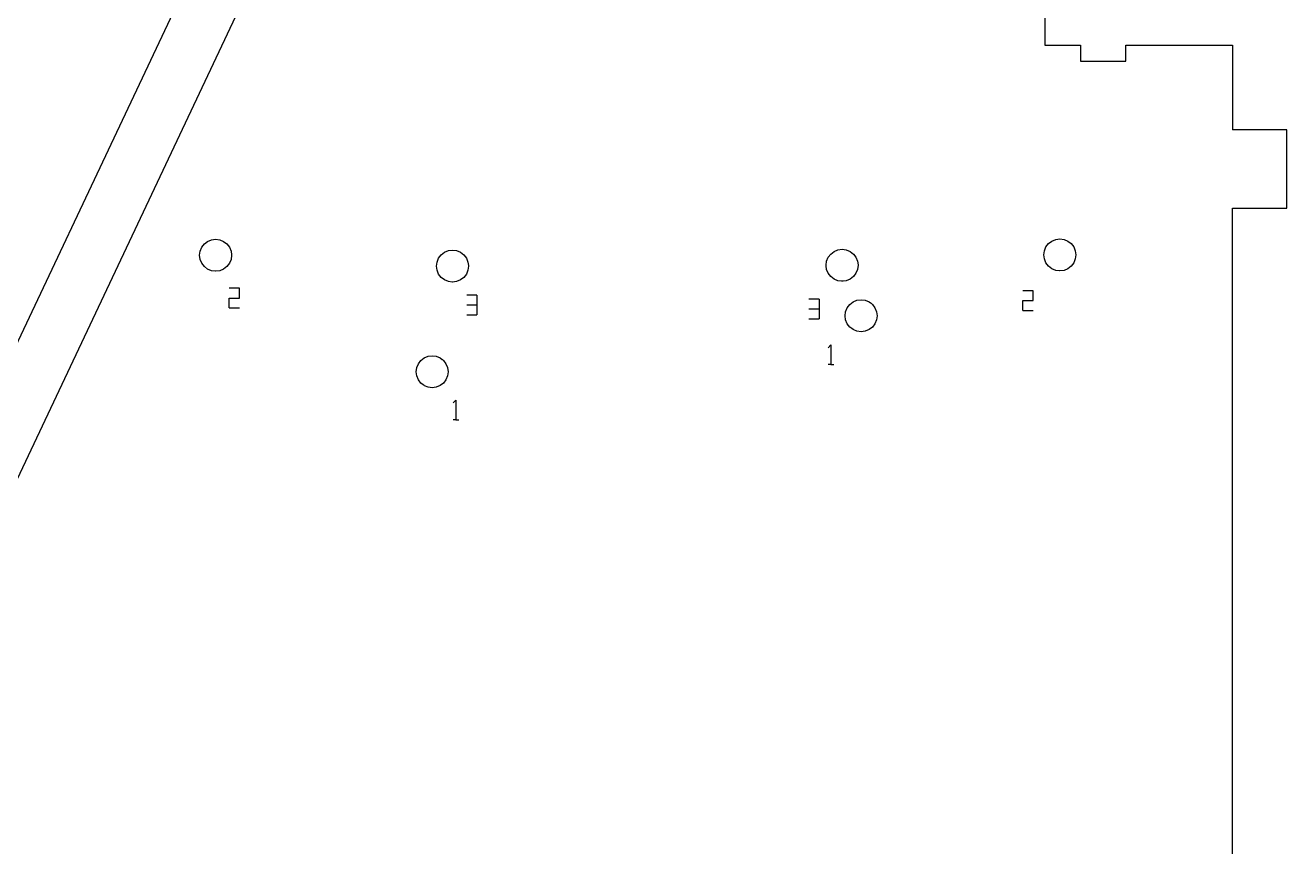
# Model space of a CAD drawing. Extents: x -200 to 421, y -75 to 295.
# Drawn here: x 278.8 to 420.7, y 17.6 to 110.1 of the extents above; entities that cross this region are included whole.
import ezdxf

# ---------------------------------------------------------------- set-up
doc = ezdxf.new("R2010")
doc.units = 0
doc.layers.get('0').update_dxf_attribs({"linetype": 'CONTINUOUS'})
doc.layers.add('EBENE_2', color=7, linetype='CONTINUOUS')

# ---------------------------------------------------------------- blocks, each defined once
blk = doc.blocks.new('BLOCK_537')
at = {"color": 7}
blk.add_lwpolyline([(414.61, -29.42), (414.61, 89.48)], dxfattribs=at)
blk = doc.blocks.new('BLOCK_553')
at = {"color": 7}
blk.add_lwpolyline([(393.51, 107.83), (397.51, 107.83)], dxfattribs=at)
blk = doc.blocks.new('BLOCK_554')
at = {"color": 7}
blk.add_lwpolyline([(397.51, 106.03), (402.61, 106.03)], dxfattribs=at)
blk = doc.blocks.new('BLOCK_576')
at = {"color": 7}
blk.add_lwpolyline([(420.71, 98.28), (414.61, 98.28)], dxfattribs=at)
blk = doc.blocks.new('BLOCK_577')
at = {"color": 7}
blk.add_lwpolyline([(414.61, 89.48), (420.71, 89.48)], dxfattribs=at)
blk = doc.blocks.new('BLOCK_578')
at = {"color": 7}
blk.add_lwpolyline([(420.71, 89.48), (420.71, 98.28)], dxfattribs=at)
blk = doc.blocks.new('BLOCK_580')
at = {"color": 7}
blk.add_lwpolyline([(414.61, 107.83), (414.61, 98.28)], dxfattribs=at)
blk = doc.blocks.new('BLOCK_594')
at = {"color": 7}
blk.add_lwpolyline([(402.61, 106.03), (402.61, 107.83)], dxfattribs=at)
blk = doc.blocks.new('BLOCK_606')
at = {"color": 7}
blk.add_lwpolyline([(393.51, 112.23), (393.51, 107.83)], dxfattribs=at)
blk = doc.blocks.new('BLOCK_609')
at = {"color": 7}
blk.add_lwpolyline([(402.61, 107.83), (414.61, 107.83)], dxfattribs=at)
blk = doc.blocks.new('BLOCK_611')
at = {"color": 7}
blk.add_lwpolyline([(397.51, 107.83), (397.51, 106.03)], dxfattribs=at)
blk = doc.blocks.new('BLOCK_2859')
at = {"layer": 'EBENE_2', "color": 7}
blk.add_lwpolyline([(359.83, 248.1), (207.43, -74.9)], dxfattribs=at)
blk = doc.blocks.new('BLOCK_2872')
at = {"layer": 'EBENE_2', "color": 7}
blk.add_lwpolyline([(236.81, -27.97), (389.21, 295.03)], dxfattribs=at)
blk = doc.blocks.new('BLOCK_2903')
at = {"layer": 'EBENE_2', "color": 7}
blk.add_lwpolyline([(298.45, 83.7), (298.39, 84.17)], dxfattribs=at)
blk = doc.blocks.new('BLOCK_2907')
at = {"layer": 'EBENE_2', "color": 7}
blk.add_lwpolyline([(301.93, 83.7), (301.75, 83.27)], dxfattribs=at)
blk = doc.blocks.new('BLOCK_2913')
at = {"layer": 'EBENE_2', "color": 7}
blk.add_lwpolyline([(396.98, 84.21), (396.92, 83.75)], dxfattribs=at)
blk = doc.blocks.new('BLOCK_2914')
at = {"layer": 'EBENE_2', "color": 7}
blk.add_lwpolyline([(395.65, 82.47), (395.18, 82.41)], dxfattribs=at)
blk = doc.blocks.new('BLOCK_2915')
at = {"layer": 'EBENE_2', "color": 7}
blk.add_lwpolyline([(298.63, 85.07), (298.92, 85.44)], dxfattribs=at)
blk = doc.blocks.new('BLOCK_2916')
at = {"layer": 'EBENE_2', "color": 7}
blk.add_lwpolyline([(300.13, 82.37), (299.72, 82.43)], dxfattribs=at)
blk = doc.blocks.new('BLOCK_2917')
at = {"layer": 'EBENE_2', "color": 7}
blk.add_lwpolyline([(394.28, 82.65), (393.91, 82.94)], dxfattribs=at)
blk = doc.blocks.new('BLOCK_2919')
at = {"layer": 'EBENE_2', "color": 7}
blk.add_lwpolyline([(299.72, 85.91), (300.19, 85.97)], dxfattribs=at)
blk = doc.blocks.new('BLOCK_2921')
at = {"layer": 'EBENE_2', "color": 7}
blk.add_lwpolyline([(324.09, 72.8), (324.56, 72.86)], dxfattribs=at)
blk = doc.blocks.new('BLOCK_2922')
at = {"layer": 'EBENE_2', "color": 7}
blk.add_lwpolyline([(323, 71.96), (323.28, 72.33)], dxfattribs=at)
blk = doc.blocks.new('BLOCK_2923')
at = {"layer": 'EBENE_2', "color": 7}
blk.add_lwpolyline([(299.29, 82.61), (298.92, 82.9)], dxfattribs=at)
blk = doc.blocks.new('BLOCK_2926')
at = {"layer": 'EBENE_2', "color": 7}
blk.add_lwpolyline([(300.65, 85.91), (301.09, 85.73)], dxfattribs=at)
blk = doc.blocks.new('BLOCK_2931')
at = {"layer": 'EBENE_2', "color": 7}
blk.add_lwpolyline([(300.19, 85.97), (300.65, 85.91)], dxfattribs=at)
blk = doc.blocks.new('BLOCK_2934')
at = {"layer": 'EBENE_2', "color": 7}
blk.add_lwpolyline([(373.72, 75.8), (373.28, 75.62)], dxfattribs=at)
blk = doc.blocks.new('BLOCK_2940')
at = {"layer": 'EBENE_2', "color": 7}
blk.add_lwpolyline([(371.26, 76.46), (371.08, 76.89)], dxfattribs=at)
blk = doc.blocks.new('BLOCK_2941')
at = {"layer": 'EBENE_2', "color": 7}
blk.add_lwpolyline([(372.35, 79.1), (372.82, 79.16)], dxfattribs=at)
blk = doc.blocks.new('BLOCK_2942')
at = {"layer": 'EBENE_2', "color": 7}
blk.add_lwpolyline([(373.72, 78.92), (373.87, 78.8)], dxfattribs=at)
blk = doc.blocks.new('BLOCK_2943')
at = {"layer": 'EBENE_2', "color": 7}
blk.add_lwpolyline([(374.38, 78.26), (374.56, 77.82)], dxfattribs=at)
blk = doc.blocks.new('BLOCK_2945')
at = {"layer": 'EBENE_2', "color": 7}
blk.add_lwpolyline([(300.65, 82.43), (300.19, 82.37)], dxfattribs=at)
blk = doc.blocks.new('BLOCK_2946')
at = {"layer": 'EBENE_2', "color": 7}
blk.add_lwpolyline([(300.19, 82.37), (300.13, 82.37)], dxfattribs=at)
blk = doc.blocks.new('BLOCK_2947')
at = {"layer": 'EBENE_2', "color": 7}
blk.add_lwpolyline([(301.72, 78.25), (302.87, 78.25)], dxfattribs=at)
blk = doc.blocks.new('BLOCK_2948')
at = {"layer": 'EBENE_2', "color": 7}
blk.add_lwpolyline([(301.72, 78.25), (301.72, 79.35)], dxfattribs=at)
blk = doc.blocks.new('BLOCK_2949')
at = {"layer": 'EBENE_2', "color": 7}
blk.add_lwpolyline([(372.35, 75.62), (371.99, 75.77)], dxfattribs=at)
blk = doc.blocks.new('BLOCK_2950')
at = {"layer": 'EBENE_2', "color": 7}
blk.add_lwpolyline([(326.29, 71.52), (326.36, 71.06)], dxfattribs=at)
blk = doc.blocks.new('BLOCK_2951')
at = {"layer": 'EBENE_2', "color": 7}
blk.add_lwpolyline([(323.28, 72.33), (323.66, 72.62)], dxfattribs=at)
blk = doc.blocks.new('BLOCK_2952')
at = {"layer": 'EBENE_2', "color": 7}
blk.add_lwpolyline([(323.66, 72.62), (324.09, 72.8)], dxfattribs=at)
blk = doc.blocks.new('BLOCK_2957')
at = {"layer": 'EBENE_2', "color": 7}
blk.add_lwpolyline([(326.11, 70.16), (325.83, 69.78)], dxfattribs=at)
blk = doc.blocks.new('BLOCK_2958')
at = {"layer": 'EBENE_2', "color": 7}
blk.add_lwpolyline([(325.02, 69.32), (324.56, 69.26)], dxfattribs=at)
blk = doc.blocks.new('BLOCK_2959')
at = {"layer": 'EBENE_2', "color": 7}
blk.add_lwpolyline([(369.42, 74.07), (369.12, 73.76)], dxfattribs=at)
blk = doc.blocks.new('BLOCK_2960')
at = {"layer": 'EBENE_2', "color": 7}
blk.add_lwpolyline([(327.23, 67.86), (326.93, 67.55)], dxfattribs=at)
blk = doc.blocks.new('BLOCK_2961')
at = {"layer": 'EBENE_2', "color": 7}
blk.add_lwpolyline([(327.23, 65.66), (327.55, 65.66)], dxfattribs=at)
blk = doc.blocks.new('BLOCK_2962')
at = {"layer": 'EBENE_2', "color": 7}
blk.add_lwpolyline([(327.23, 65.66), (326.93, 65.66)], dxfattribs=at)
blk = doc.blocks.new('BLOCK_2965')
at = {"layer": 'EBENE_2', "color": 7}
blk.add_lwpolyline([(393.44, 84.68), (393.62, 85.11)], dxfattribs=at)
blk = doc.blocks.new('BLOCK_2966')
at = {"layer": 'EBENE_2', "color": 7}
blk.add_lwpolyline([(301.99, 84.17), (301.93, 83.7)], dxfattribs=at)
blk = doc.blocks.new('BLOCK_2967')
at = {"layer": 'EBENE_2', "color": 7}
blk.add_lwpolyline([(371.55, 78.63), (371.92, 78.92)], dxfattribs=at)
blk = doc.blocks.new('BLOCK_2968')
at = {"layer": 'EBENE_2', "color": 7}
blk.add_lwpolyline([(371.26, 78.26), (371.55, 78.63)], dxfattribs=at)
blk = doc.blocks.new('BLOCK_2969')
at = {"layer": 'EBENE_2', "color": 7}
blk.add_lwpolyline([(298.45, 84.63), (298.63, 85.07)], dxfattribs=at)
blk = doc.blocks.new('BLOCK_2970')
at = {"layer": 'EBENE_2', "color": 7}
blk.add_lwpolyline([(371.08, 76.89), (371.02, 77.36)], dxfattribs=at)
blk = doc.blocks.new('BLOCK_2979')
at = {"layer": 'EBENE_2', "color": 7}
blk.add_lwpolyline([(393.62, 83.31), (393.44, 83.75)], dxfattribs=at)
blk = doc.blocks.new('BLOCK_2980')
at = {"layer": 'EBENE_2', "color": 7}
blk.add_lwpolyline([(301.46, 82.89), (301.09, 82.61)], dxfattribs=at)
blk = doc.blocks.new('BLOCK_2981')
at = {"layer": 'EBENE_2', "color": 7}
blk.add_lwpolyline([(374.56, 76.89), (374.38, 76.46)], dxfattribs=at)
blk = doc.blocks.new('BLOCK_2986')
at = {"layer": 'EBENE_2', "color": 7}
blk.add_lwpolyline([(374.38, 76.46), (374.09, 76.09)], dxfattribs=at)
blk = doc.blocks.new('BLOCK_2987')
at = {"layer": 'EBENE_2', "color": 7}
blk.add_lwpolyline([(373.28, 75.62), (372.82, 75.56)], dxfattribs=at)
blk = doc.blocks.new('BLOCK_2990')
at = {"layer": 'EBENE_2', "color": 7}
blk.add_lwpolyline([(371.92, 78.92), (372.35, 79.1)], dxfattribs=at)
blk = doc.blocks.new('BLOCK_2991')
at = {"layer": 'EBENE_2', "color": 7}
blk.add_lwpolyline([(371.92, 75.8), (371.77, 75.94)], dxfattribs=at)
blk = doc.blocks.new('BLOCK_2992')
at = {"layer": 'EBENE_2', "color": 7}
blk.add_lwpolyline([(396.08, 82.65), (395.65, 82.47)], dxfattribs=at)
blk = doc.blocks.new('BLOCK_2993')
at = {"layer": 'EBENE_2', "color": 7}
blk.add_lwpolyline([(396.92, 83.75), (396.74, 83.31)], dxfattribs=at)
blk = doc.blocks.new('BLOCK_2994')
at = {"layer": 'EBENE_2', "color": 7}
blk.add_lwpolyline([(393.62, 85.11), (393.91, 85.49)], dxfattribs=at)
blk = doc.blocks.new('BLOCK_2997')
at = {"layer": 'EBENE_2', "color": 7}
blk.add_lwpolyline([(369.42, 71.87), (369.75, 71.87)], dxfattribs=at)
blk = doc.blocks.new('BLOCK_2998')
at = {"layer": 'EBENE_2', "color": 7}
blk.add_lwpolyline([(369.42, 71.87), (369.12, 71.87)], dxfattribs=at)
blk = doc.blocks.new('BLOCK_2999')
at = {"layer": 'EBENE_2', "color": 7}
blk.add_lwpolyline([(369.42, 74.07), (369.42, 71.87)], dxfattribs=at)
blk = doc.blocks.new('BLOCK_3001')
at = {"layer": 'EBENE_2', "color": 7}
blk.add_lwpolyline([(301.09, 82.61), (300.65, 82.43)], dxfattribs=at)
blk = doc.blocks.new('BLOCK_3002')
at = {"layer": 'EBENE_2', "color": 7}
blk.add_lwpolyline([(298.63, 83.27), (298.45, 83.7)], dxfattribs=at)
blk = doc.blocks.new('BLOCK_3009')
at = {"layer": 'EBENE_2', "color": 7}
blk.add_lwpolyline([(373.29, 79.1), (373.72, 78.92)], dxfattribs=at)
blk = doc.blocks.new('BLOCK_3012')
at = {"layer": 'EBENE_2', "color": 7}
blk.add_lwpolyline([(322.82, 70.59), (322.76, 71.06)], dxfattribs=at)
blk = doc.blocks.new('BLOCK_3016')
at = {"layer": 'EBENE_2', "color": 7}
blk.add_lwpolyline([(324.56, 69.26), (324.09, 69.32)], dxfattribs=at)
blk = doc.blocks.new('BLOCK_3017')
at = {"layer": 'EBENE_2', "color": 7}
blk.add_lwpolyline([(324.09, 69.32), (323.7, 69.48)], dxfattribs=at)
blk = doc.blocks.new('BLOCK_3018')
at = {"layer": 'EBENE_2', "color": 7}
blk.add_lwpolyline([(374.56, 77.82), (374.62, 77.36)], dxfattribs=at)
blk = doc.blocks.new('BLOCK_3022')
at = {"layer": 'EBENE_2', "color": 7}
blk.add_lwpolyline([(301.09, 85.73), (301.46, 85.44)], dxfattribs=at)
blk = doc.blocks.new('BLOCK_3023')
at = {"layer": 'EBENE_2', "color": 7}
blk.add_lwpolyline([(301.46, 85.44), (301.75, 85.07)], dxfattribs=at)
blk = doc.blocks.new('BLOCK_3024')
at = {"layer": 'EBENE_2', "color": 7}
blk.add_lwpolyline([(323.66, 69.5), (323.55, 69.6)], dxfattribs=at)
blk = doc.blocks.new('BLOCK_3025')
at = {"layer": 'EBENE_2', "color": 7}
blk.add_lwpolyline([(323.28, 69.78), (323, 70.16)], dxfattribs=at)
blk = doc.blocks.new('BLOCK_3026')
at = {"layer": 'EBENE_2', "color": 7}
blk.add_lwpolyline([(323, 70.16), (322.82, 70.59)], dxfattribs=at)
blk = doc.blocks.new('BLOCK_3035')
at = {"layer": 'EBENE_2', "color": 7}
blk.add_lwpolyline([(298.39, 84.17), (298.45, 84.63)], dxfattribs=at)
blk = doc.blocks.new('BLOCK_3044')
at = {"layer": 'EBENE_2', "color": 7}
blk.add_lwpolyline([(394.72, 85.95), (395.18, 86.01)], dxfattribs=at)
blk = doc.blocks.new('BLOCK_3045')
at = {"layer": 'EBENE_2', "color": 7}
blk.add_lwpolyline([(326.11, 71.96), (326.29, 71.52)], dxfattribs=at)
blk = doc.blocks.new('BLOCK_3046')
at = {"layer": 'EBENE_2', "color": 7}
blk.add_lwpolyline([(326.29, 70.59), (326.11, 70.16)], dxfattribs=at)
blk = doc.blocks.new('BLOCK_3049')
at = {"layer": 'EBENE_2', "color": 7}
blk.add_lwpolyline([(322.82, 71.52), (323, 71.96)], dxfattribs=at)
blk = doc.blocks.new('BLOCK_3050')
at = {"layer": 'EBENE_2', "color": 7}
blk.add_lwpolyline([(322.76, 71.06), (322.82, 71.52)], dxfattribs=at)
blk = doc.blocks.new('BLOCK_3051')
at = {"layer": 'EBENE_2', "color": 7}
blk.add_lwpolyline([(391.03, 77.97), (391.03, 79.07)], dxfattribs=at)
blk = doc.blocks.new('BLOCK_3052')
at = {"layer": 'EBENE_2', "color": 7}
blk.add_lwpolyline([(391.03, 79.07), (392.18, 79.07)], dxfattribs=at)
blk = doc.blocks.new('BLOCK_3053')
at = {"layer": 'EBENE_2', "color": 7}
blk.add_lwpolyline([(392.18, 80.17), (391.03, 80.17)], dxfattribs=at)
blk = doc.blocks.new('BLOCK_3054')
at = {"layer": 'EBENE_2', "color": 7}
blk.add_lwpolyline([(391.03, 77.97), (392.18, 77.97)], dxfattribs=at)
blk = doc.blocks.new('BLOCK_3056')
at = {"layer": 'EBENE_2', "color": 7}
blk.add_lwpolyline([(299.29, 85.73), (299.72, 85.91)], dxfattribs=at)
blk = doc.blocks.new('BLOCK_3061')
at = {"layer": 'EBENE_2', "color": 7}
blk.add_lwpolyline([(374.62, 77.36), (374.56, 76.89)], dxfattribs=at)
blk = doc.blocks.new('BLOCK_3066')
at = {"layer": 'EBENE_2', "color": 7}
blk.add_lwpolyline([(374.09, 76.09), (373.72, 75.8)], dxfattribs=at)
blk = doc.blocks.new('BLOCK_3069')
at = {"layer": 'EBENE_2', "color": 7}
blk.add_lwpolyline([(372.82, 79.16), (373.29, 79.1)], dxfattribs=at)
blk = doc.blocks.new('BLOCK_3070')
at = {"layer": 'EBENE_2', "color": 7}
blk.add_lwpolyline([(393.38, 84.21), (393.44, 84.68)], dxfattribs=at)
blk = doc.blocks.new('BLOCK_3071')
at = {"layer": 'EBENE_2', "color": 7}
blk.add_lwpolyline([(396.08, 85.77), (396.45, 85.49)], dxfattribs=at)
blk = doc.blocks.new('BLOCK_3072')
at = {"layer": 'EBENE_2', "color": 7}
blk.add_lwpolyline([(394.28, 85.77), (394.72, 85.95)], dxfattribs=at)
blk = doc.blocks.new('BLOCK_3074')
at = {"layer": 'EBENE_2', "color": 7}
blk.add_lwpolyline([(298.92, 82.9), (298.63, 83.27)], dxfattribs=at)
blk = doc.blocks.new('BLOCK_3081')
at = {"layer": 'EBENE_2', "color": 7}
blk.add_lwpolyline([(301.75, 83.27), (301.46, 82.89)], dxfattribs=at)
blk = doc.blocks.new('BLOCK_3082')
at = {"layer": 'EBENE_2', "color": 7}
blk.add_lwpolyline([(395.13, 82.42), (394.72, 82.47)], dxfattribs=at)
blk = doc.blocks.new('BLOCK_3083')
at = {"layer": 'EBENE_2', "color": 7}
blk.add_lwpolyline([(299.72, 82.43), (299.29, 82.61)], dxfattribs=at)
blk = doc.blocks.new('BLOCK_3085')
at = {"layer": 'EBENE_2', "color": 7}
blk.add_lwpolyline([(395.65, 85.95), (396.08, 85.77)], dxfattribs=at)
blk = doc.blocks.new('BLOCK_3086')
at = {"layer": 'EBENE_2', "color": 7}
blk.add_lwpolyline([(396.74, 85.11), (396.92, 84.68)], dxfattribs=at)
blk = doc.blocks.new('BLOCK_3091')
at = {"layer": 'EBENE_2', "color": 7}
blk.add_lwpolyline([(324.56, 72.86), (325.02, 72.8)], dxfattribs=at)
blk = doc.blocks.new('BLOCK_3092')
at = {"layer": 'EBENE_2', "color": 7}
blk.add_lwpolyline([(325.02, 72.8), (325.46, 72.62)], dxfattribs=at)
blk = doc.blocks.new('BLOCK_3093')
at = {"layer": 'EBENE_2', "color": 7}
blk.add_lwpolyline([(325.46, 72.62), (325.67, 72.45)], dxfattribs=at)
blk = doc.blocks.new('BLOCK_3094')
at = {"layer": 'EBENE_2', "color": 7}
blk.add_lwpolyline([(395.18, 86.01), (395.65, 85.95)], dxfattribs=at)
blk = doc.blocks.new('BLOCK_3095')
at = {"layer": 'EBENE_2', "color": 7}
blk.add_lwpolyline([(393.44, 83.75), (393.38, 84.21)], dxfattribs=at)
blk = doc.blocks.new('BLOCK_3096')
at = {"layer": 'EBENE_2', "color": 7}
blk.add_lwpolyline([(393.91, 85.49), (394.28, 85.77)], dxfattribs=at)
blk = doc.blocks.new('BLOCK_3099')
at = {"layer": 'EBENE_2', "color": 7}
blk.add_lwpolyline([(302.87, 80.45), (301.72, 80.45)], dxfattribs=at)
blk = doc.blocks.new('BLOCK_3100')
at = {"layer": 'EBENE_2', "color": 7}
blk.add_lwpolyline([(301.72, 79.35), (302.87, 79.35)], dxfattribs=at)
blk = doc.blocks.new('BLOCK_3101')
at = {"layer": 'EBENE_2', "color": 7}
blk.add_lwpolyline([(302.87, 79.35), (302.87, 80.45)], dxfattribs=at)
blk = doc.blocks.new('BLOCK_3102')
at = {"layer": 'EBENE_2', "color": 7}
blk.add_lwpolyline([(392.18, 79.07), (392.18, 80.17)], dxfattribs=at)
blk = doc.blocks.new('BLOCK_3111')
at = {"layer": 'EBENE_2', "color": 7}
blk.add_lwpolyline([(298.92, 85.44), (299.29, 85.73)], dxfattribs=at)
blk = doc.blocks.new('BLOCK_3112')
at = {"layer": 'EBENE_2', "color": 7}
blk.add_lwpolyline([(301.75, 85.07), (301.93, 84.63)], dxfattribs=at)
blk = doc.blocks.new('BLOCK_3113')
at = {"layer": 'EBENE_2', "color": 7}
blk.add_lwpolyline([(301.93, 84.63), (301.98, 84.22)], dxfattribs=at)
blk = doc.blocks.new('BLOCK_3114')
at = {"layer": 'EBENE_2', "color": 7}
blk.add_lwpolyline([(301.98, 84.22), (301.99, 84.17)], dxfattribs=at)
blk = doc.blocks.new('BLOCK_3115')
at = {"layer": 'EBENE_2', "color": 7}
blk.add_lwpolyline([(396.45, 85.49), (396.74, 85.11)], dxfattribs=at)
blk = doc.blocks.new('BLOCK_3116')
at = {"layer": 'EBENE_2', "color": 7}
blk.add_lwpolyline([(396.45, 82.94), (396.08, 82.65)], dxfattribs=at)
blk = doc.blocks.new('BLOCK_3117')
at = {"layer": 'EBENE_2', "color": 7}
blk.add_lwpolyline([(396.74, 83.31), (396.45, 82.94)], dxfattribs=at)
blk = doc.blocks.new('BLOCK_3118')
at = {"layer": 'EBENE_2', "color": 7}
blk.add_lwpolyline([(325.46, 69.5), (325.02, 69.32)], dxfattribs=at)
blk = doc.blocks.new('BLOCK_3119')
at = {"layer": 'EBENE_2', "color": 7}
blk.add_lwpolyline([(325.83, 72.33), (326.11, 71.96)], dxfattribs=at)
blk = doc.blocks.new('BLOCK_3120')
at = {"layer": 'EBENE_2', "color": 7}
blk.add_lwpolyline([(371.08, 77.82), (371.26, 78.26)], dxfattribs=at)
blk = doc.blocks.new('BLOCK_3121')
at = {"layer": 'EBENE_2', "color": 7}
blk.add_lwpolyline([(371.02, 77.36), (371.08, 77.82)], dxfattribs=at)
blk = doc.blocks.new('BLOCK_3126')
at = {"layer": 'EBENE_2', "color": 7}
blk.add_lwpolyline([(374.09, 78.63), (374.38, 78.26)], dxfattribs=at)
blk = doc.blocks.new('BLOCK_3127')
at = {"layer": 'EBENE_2', "color": 7}
blk.add_lwpolyline([(371.55, 76.09), (371.26, 76.46)], dxfattribs=at)
blk = doc.blocks.new('BLOCK_3128')
at = {"layer": 'EBENE_2', "color": 7}
blk.add_lwpolyline([(372.82, 75.56), (372.35, 75.62)], dxfattribs=at)
blk = doc.blocks.new('BLOCK_3129')
at = {"layer": 'EBENE_2', "color": 7}
blk.add_lwpolyline([(326.36, 71.06), (326.29, 70.59)], dxfattribs=at)
blk = doc.blocks.new('BLOCK_3130')
at = {"layer": 'EBENE_2', "color": 7}
blk.add_lwpolyline([(325.83, 69.78), (325.46, 69.5)], dxfattribs=at)
blk = doc.blocks.new('BLOCK_3131')
at = {"layer": 'EBENE_2', "color": 7}
blk.add_lwpolyline([(393.91, 82.94), (393.62, 83.31)], dxfattribs=at)
blk = doc.blocks.new('BLOCK_3132')
at = {"layer": 'EBENE_2', "color": 7}
blk.add_lwpolyline([(395.18, 82.41), (395.13, 82.42)], dxfattribs=at)
blk = doc.blocks.new('BLOCK_3133')
at = {"layer": 'EBENE_2', "color": 7}
blk.add_lwpolyline([(394.72, 82.47), (394.28, 82.65)], dxfattribs=at)
blk = doc.blocks.new('BLOCK_3134')
at = {"layer": 'EBENE_2', "color": 7}
blk.add_lwpolyline([(396.92, 84.68), (396.98, 84.21)], dxfattribs=at)
blk = doc.blocks.new('BLOCK_3137')
at = {"layer": 'EBENE_2', "color": 7}
blk.add_lwpolyline([(373.87, 78.8), (373.94, 78.77)], dxfattribs=at)
blk = doc.blocks.new('BLOCK_3138')
at = {"layer": 'EBENE_2', "color": 7}
blk.add_lwpolyline([(371.99, 75.77), (371.92, 75.8)], dxfattribs=at)
blk = doc.blocks.new('BLOCK_3139')
at = {"layer": 'EBENE_2', "color": 7}
blk.add_lwpolyline([(371.77, 75.94), (371.55, 76.09)], dxfattribs=at)
blk = doc.blocks.new('BLOCK_3142')
at = {"layer": 'EBENE_2', "color": 7}
blk.add_lwpolyline([(323.7, 69.48), (323.66, 69.5)], dxfattribs=at)
blk = doc.blocks.new('BLOCK_3144')
at = {"layer": 'EBENE_2', "color": 7}
blk.add_lwpolyline([(323.55, 69.6), (323.28, 69.78)], dxfattribs=at)
blk = doc.blocks.new('BLOCK_3150')
at = {"layer": 'EBENE_2', "color": 7}
blk.add_lwpolyline([(325.72, 72.43), (325.83, 72.33)], dxfattribs=at)
blk = doc.blocks.new('BLOCK_3151')
at = {"layer": 'EBENE_2', "color": 7}
blk.add_lwpolyline([(325.67, 72.45), (325.72, 72.43)], dxfattribs=at)
blk = doc.blocks.new('BLOCK_3152')
at = {"layer": 'EBENE_2', "color": 7}
blk.add_lwpolyline([(373.94, 78.77), (374.09, 78.63)], dxfattribs=at)
blk = doc.blocks.new('BLOCK_3153')
at = {"layer": 'EBENE_2', "color": 7}
blk.add_lwpolyline([(327.23, 67.86), (327.23, 65.66)], dxfattribs=at)
blk = doc.blocks.new('BLOCK_3154')
at = {"layer": 'EBENE_2', "color": 7}
blk.add_lwpolyline([(325.1, 82.48), (325.04, 82.95)], dxfattribs=at)
blk = doc.blocks.new('BLOCK_3155')
at = {"layer": 'EBENE_2', "color": 7}
blk.add_lwpolyline([(325.94, 84.51), (326.38, 84.69)], dxfattribs=at)
blk = doc.blocks.new('BLOCK_3156')
at = {"layer": 'EBENE_2', "color": 7}
blk.add_lwpolyline([(325.57, 81.68), (325.28, 82.05)], dxfattribs=at)
blk = doc.blocks.new('BLOCK_3157')
at = {"layer": 'EBENE_2', "color": 7}
blk.add_lwpolyline([(328.4, 82.05), (328.12, 81.68)], dxfattribs=at)
blk = doc.blocks.new('BLOCK_3158')
at = {"layer": 'EBENE_2', "color": 7}
blk.add_lwpolyline([(326.38, 81.21), (325.94, 81.39)], dxfattribs=at)
blk = doc.blocks.new('BLOCK_3159')
at = {"layer": 'EBENE_2', "color": 7}
blk.add_lwpolyline([(325.57, 84.22), (325.94, 84.51)], dxfattribs=at)
blk = doc.blocks.new('BLOCK_3160')
at = {"layer": 'EBENE_2', "color": 7}
blk.add_lwpolyline([(327.31, 81.21), (326.84, 81.15)], dxfattribs=at)
blk = doc.blocks.new('BLOCK_3161')
at = {"layer": 'EBENE_2', "color": 7}
blk.add_lwpolyline([(326.84, 81.15), (326.79, 81.16)], dxfattribs=at)
blk = doc.blocks.new('BLOCK_3162')
at = {"layer": 'EBENE_2', "color": 7}
blk.add_lwpolyline([(328.64, 82.95), (328.58, 82.48)], dxfattribs=at)
blk = doc.blocks.new('BLOCK_3163')
at = {"layer": 'EBENE_2', "color": 7}
blk.add_lwpolyline([(325.11, 83.41), (325.28, 83.85)], dxfattribs=at)
blk = doc.blocks.new('BLOCK_3164')
at = {"layer": 'EBENE_2', "color": 7}
blk.add_lwpolyline([(328.12, 81.68), (327.74, 81.39)], dxfattribs=at)
blk = doc.blocks.new('BLOCK_3165')
at = {"layer": 'EBENE_2', "color": 7}
blk.add_lwpolyline([(328.4, 83.85), (328.58, 83.41)], dxfattribs=at)
blk = doc.blocks.new('BLOCK_3166')
at = {"layer": 'EBENE_2', "color": 7}
blk.add_lwpolyline([(328.58, 83.41), (328.64, 83.01)], dxfattribs=at)
blk = doc.blocks.new('BLOCK_3167')
at = {"layer": 'EBENE_2', "color": 7}
blk.add_lwpolyline([(328.64, 83.01), (328.64, 82.95)], dxfattribs=at)
blk = doc.blocks.new('BLOCK_3168')
at = {"layer": 'EBENE_2', "color": 7}
blk.add_lwpolyline([(327.74, 81.39), (327.31, 81.21)], dxfattribs=at)
blk = doc.blocks.new('BLOCK_3169')
at = {"layer": 'EBENE_2', "color": 7}
blk.add_lwpolyline([(325.28, 82.05), (325.1, 82.48)], dxfattribs=at)
blk = doc.blocks.new('BLOCK_3170')
at = {"layer": 'EBENE_2', "color": 7}
blk.add_lwpolyline([(327.74, 84.51), (328.12, 84.22)], dxfattribs=at)
blk = doc.blocks.new('BLOCK_3171')
at = {"layer": 'EBENE_2', "color": 7}
blk.add_lwpolyline([(328.12, 84.22), (328.4, 83.85)], dxfattribs=at)
blk = doc.blocks.new('BLOCK_3172')
at = {"layer": 'EBENE_2', "color": 7}
blk.add_lwpolyline([(325.04, 82.95), (325.11, 83.41)], dxfattribs=at)
blk = doc.blocks.new('BLOCK_3173')
at = {"layer": 'EBENE_2', "color": 7}
blk.add_lwpolyline([(326.79, 81.16), (326.38, 81.21)], dxfattribs=at)
blk = doc.blocks.new('BLOCK_3174')
at = {"layer": 'EBENE_2', "color": 7}
blk.add_lwpolyline([(326.38, 84.69), (326.84, 84.75)], dxfattribs=at)
blk = doc.blocks.new('BLOCK_3175')
at = {"layer": 'EBENE_2', "color": 7}
blk.add_lwpolyline([(325.94, 81.39), (325.57, 81.68)], dxfattribs=at)
blk = doc.blocks.new('BLOCK_3176')
at = {"layer": 'EBENE_2', "color": 7}
blk.add_lwpolyline([(327.31, 84.69), (327.74, 84.51)], dxfattribs=at)
blk = doc.blocks.new('BLOCK_3177')
at = {"layer": 'EBENE_2', "color": 7}
blk.add_lwpolyline([(326.84, 84.75), (327.31, 84.69)], dxfattribs=at)
blk = doc.blocks.new('BLOCK_3178')
at = {"layer": 'EBENE_2', "color": 7}
blk.add_lwpolyline([(325.28, 83.85), (325.57, 84.22)], dxfattribs=at)
blk = doc.blocks.new('BLOCK_3179')
at = {"layer": 'EBENE_2', "color": 7}
blk.add_lwpolyline([(328.58, 82.48), (328.4, 82.05)], dxfattribs=at)
blk = doc.blocks.new('BLOCK_3180')
at = {"layer": 'EBENE_2', "color": 7}
blk.add_lwpolyline([(370.62, 81.25), (370.21, 81.3)], dxfattribs=at)
blk = doc.blocks.new('BLOCK_3181')
at = {"layer": 'EBENE_2', "color": 7}
blk.add_lwpolyline([(368.88, 83.04), (368.94, 83.51)], dxfattribs=at)
blk = doc.blocks.new('BLOCK_3182')
at = {"layer": 'EBENE_2', "color": 7}
blk.add_lwpolyline([(369.78, 84.6), (370.21, 84.78)], dxfattribs=at)
blk = doc.blocks.new('BLOCK_3183')
at = {"layer": 'EBENE_2', "color": 7}
blk.add_lwpolyline([(369.4, 81.77), (369.12, 82.14)], dxfattribs=at)
blk = doc.blocks.new('BLOCK_3184')
at = {"layer": 'EBENE_2', "color": 7}
blk.add_lwpolyline([(372.24, 82.14), (371.95, 81.77)], dxfattribs=at)
blk = doc.blocks.new('BLOCK_3185')
at = {"layer": 'EBENE_2', "color": 7}
blk.add_lwpolyline([(370.21, 81.3), (369.78, 81.48)], dxfattribs=at)
blk = doc.blocks.new('BLOCK_3186')
at = {"layer": 'EBENE_2', "color": 7}
blk.add_lwpolyline([(369.41, 84.31), (369.78, 84.6)], dxfattribs=at)
blk = doc.blocks.new('BLOCK_3187')
at = {"layer": 'EBENE_2', "color": 7}
blk.add_lwpolyline([(371.95, 81.77), (371.58, 81.48)], dxfattribs=at)
blk = doc.blocks.new('BLOCK_3188')
at = {"layer": 'EBENE_2', "color": 7}
blk.add_lwpolyline([(368.94, 83.51), (369.12, 83.94)], dxfattribs=at)
blk = doc.blocks.new('BLOCK_3189')
at = {"layer": 'EBENE_2', "color": 7}
blk.add_lwpolyline([(371.58, 81.48), (371.14, 81.3)], dxfattribs=at)
blk = doc.blocks.new('BLOCK_3190')
at = {"layer": 'EBENE_2', "color": 7}
blk.add_lwpolyline([(369.12, 82.14), (368.94, 82.57)], dxfattribs=at)
blk = doc.blocks.new('BLOCK_3191')
at = {"layer": 'EBENE_2', "color": 7}
blk.add_lwpolyline([(371.58, 84.6), (371.95, 84.31)], dxfattribs=at)
blk = doc.blocks.new('BLOCK_3192')
at = {"layer": 'EBENE_2', "color": 7}
blk.add_lwpolyline([(371.95, 84.31), (372.24, 83.94)], dxfattribs=at)
blk = doc.blocks.new('BLOCK_3193')
at = {"layer": 'EBENE_2', "color": 7}
blk.add_lwpolyline([(372.48, 83.04), (372.42, 82.57)], dxfattribs=at)
blk = doc.blocks.new('BLOCK_3194')
at = {"layer": 'EBENE_2', "color": 7}
blk.add_lwpolyline([(370.68, 81.24), (370.62, 81.25)], dxfattribs=at)
blk = doc.blocks.new('BLOCK_3195')
at = {"layer": 'EBENE_2', "color": 7}
blk.add_lwpolyline([(371.14, 81.3), (370.79, 81.25)], dxfattribs=at)
blk = doc.blocks.new('BLOCK_3196')
at = {"layer": 'EBENE_2', "color": 7}
blk.add_lwpolyline([(370.68, 84.84), (371.14, 84.78)], dxfattribs=at)
blk = doc.blocks.new('BLOCK_3197')
at = {"layer": 'EBENE_2', "color": 7}
blk.add_lwpolyline([(371.14, 84.78), (371.58, 84.6)], dxfattribs=at)
blk = doc.blocks.new('BLOCK_3198')
at = {"layer": 'EBENE_2', "color": 7}
blk.add_lwpolyline([(369.12, 83.94), (369.41, 84.31)], dxfattribs=at)
blk = doc.blocks.new('BLOCK_3199')
at = {"layer": 'EBENE_2', "color": 7}
blk.add_lwpolyline([(372.42, 82.57), (372.24, 82.14)], dxfattribs=at)
blk = doc.blocks.new('BLOCK_3200')
at = {"layer": 'EBENE_2', "color": 7}
blk.add_lwpolyline([(368.94, 82.57), (368.89, 82.98)], dxfattribs=at)
blk = doc.blocks.new('BLOCK_3201')
at = {"layer": 'EBENE_2', "color": 7}
blk.add_lwpolyline([(370.21, 84.78), (370.68, 84.84)], dxfattribs=at)
blk = doc.blocks.new('BLOCK_3202')
at = {"layer": 'EBENE_2', "color": 7}
blk.add_lwpolyline([(372.24, 83.94), (372.42, 83.51)], dxfattribs=at)
blk = doc.blocks.new('BLOCK_3203')
at = {"layer": 'EBENE_2', "color": 7}
blk.add_lwpolyline([(372.42, 83.51), (372.47, 83.1)], dxfattribs=at)
blk = doc.blocks.new('BLOCK_3204')
at = {"layer": 'EBENE_2', "color": 7}
blk.add_lwpolyline([(372.47, 83.1), (372.48, 83.04)], dxfattribs=at)
blk = doc.blocks.new('BLOCK_3205')
at = {"layer": 'EBENE_2', "color": 7}
blk.add_lwpolyline([(369.78, 81.48), (369.4, 81.77)], dxfattribs=at)
blk = doc.blocks.new('BLOCK_3206')
at = {"layer": 'EBENE_2', "color": 7}
blk.add_lwpolyline([(370.79, 81.25), (370.68, 81.24)], dxfattribs=at)
blk = doc.blocks.new('BLOCK_3207')
at = {"layer": 'EBENE_2', "color": 7}
blk.add_lwpolyline([(368.89, 82.98), (368.88, 83.04)], dxfattribs=at)
blk = doc.blocks.new('BLOCK_3263')
at = {"layer": 'EBENE_2', "color": 7}
blk.add_lwpolyline([(328.44, 77.48), (329.59, 77.48)], dxfattribs=at)
blk = doc.blocks.new('BLOCK_3264')
at = {"layer": 'EBENE_2', "color": 7}
blk.add_lwpolyline([(328.44, 78.58), (329.59, 78.58)], dxfattribs=at)
blk = doc.blocks.new('BLOCK_3265')
at = {"layer": 'EBENE_2', "color": 7}
blk.add_lwpolyline([(329.59, 79.68), (328.44, 79.68)], dxfattribs=at)
blk = doc.blocks.new('BLOCK_3266')
at = {"layer": 'EBENE_2', "color": 7}
blk.add_lwpolyline([(329.59, 79.68), (329.59, 78.58)], dxfattribs=at)
blk = doc.blocks.new('BLOCK_3267')
at = {"layer": 'EBENE_2', "color": 7}
blk.add_lwpolyline([(329.59, 78.58), (329.59, 77.48)], dxfattribs=at)
blk = doc.blocks.new('BLOCK_3268')
at = {"layer": 'EBENE_2', "color": 7}
blk.add_lwpolyline([(368.1, 79.23), (368.1, 78.13)], dxfattribs=at)
blk = doc.blocks.new('BLOCK_3269')
at = {"layer": 'EBENE_2', "color": 7}
blk.add_lwpolyline([(368.1, 79.23), (366.95, 79.23)], dxfattribs=at)
blk = doc.blocks.new('BLOCK_3270')
at = {"layer": 'EBENE_2', "color": 7}
blk.add_lwpolyline([(368.1, 78.13), (368.1, 77.03)], dxfattribs=at)
blk = doc.blocks.new('BLOCK_3271')
at = {"layer": 'EBENE_2', "color": 7}
blk.add_lwpolyline([(366.95, 77.03), (368.1, 77.03)], dxfattribs=at)
blk = doc.blocks.new('BLOCK_3272')
at = {"layer": 'EBENE_2', "color": 7}
blk.add_lwpolyline([(366.95, 78.13), (368.1, 78.13)], dxfattribs=at)

msp = doc.modelspace()

# ---------------------------------------------------------------- block references
for name in ['BLOCK_606', 'BLOCK_553', 'BLOCK_611', 'BLOCK_594', 'BLOCK_609', 'BLOCK_580', 'BLOCK_554', 'BLOCK_576', 'BLOCK_578', 'BLOCK_537', 'BLOCK_577']:
    msp.add_blockref(name, (0, 0))
at = {"layer": 'EBENE_2'}
for name in ['BLOCK_2872', 'BLOCK_2859', 'BLOCK_2915', 'BLOCK_3111', 'BLOCK_3056', 'BLOCK_2919', 'BLOCK_2931', 'BLOCK_2926', 'BLOCK_3022', 'BLOCK_3023', 'BLOCK_2994', 'BLOCK_3096', 'BLOCK_3072', 'BLOCK_3044', 'BLOCK_3094', 'BLOCK_3085', 'BLOCK_3071', 'BLOCK_3115', 'BLOCK_3035', 'BLOCK_2903', 'BLOCK_2969', 'BLOCK_3112', 'BLOCK_3113', 'BLOCK_2966', 'BLOCK_3114', 'BLOCK_3163', 'BLOCK_3178', 'BLOCK_3159', 'BLOCK_3155', 'BLOCK_3174', 'BLOCK_3177', 'BLOCK_3176', 'BLOCK_3170', 'BLOCK_3171', 'BLOCK_3165', 'BLOCK_3188', 'BLOCK_3198', 'BLOCK_3186', 'BLOCK_3182', 'BLOCK_3201', 'BLOCK_3196', 'BLOCK_3197', 'BLOCK_3191', 'BLOCK_3192', 'BLOCK_3202', 'BLOCK_3070', 'BLOCK_3095', 'BLOCK_2965', 'BLOCK_3086', 'BLOCK_3134', 'BLOCK_2913', 'BLOCK_3002', 'BLOCK_3074', 'BLOCK_2923', 'BLOCK_3083', 'BLOCK_2916', 'BLOCK_2946', 'BLOCK_2945', 'BLOCK_3001', 'BLOCK_2980', 'BLOCK_3081', 'BLOCK_2907', 'BLOCK_3172', 'BLOCK_3154', 'BLOCK_3169', 'BLOCK_3179', 'BLOCK_3166', 'BLOCK_3162', 'BLOCK_3167', 'BLOCK_3181', 'BLOCK_3207', 'BLOCK_3200', 'BLOCK_3190', 'BLOCK_3199', 'BLOCK_3203', 'BLOCK_3193', 'BLOCK_3204', 'BLOCK_2979', 'BLOCK_3131', 'BLOCK_2917', 'BLOCK_3133', 'BLOCK_3082', 'BLOCK_3132', 'BLOCK_2914', 'BLOCK_2992', 'BLOCK_3116', 'BLOCK_3117', 'BLOCK_2993', 'BLOCK_3156', 'BLOCK_3175', 'BLOCK_3158', 'BLOCK_3173', 'BLOCK_3161', 'BLOCK_3160', 'BLOCK_3168', 'BLOCK_3164', 'BLOCK_3157', 'BLOCK_3183', 'BLOCK_3205', 'BLOCK_3185', 'BLOCK_3180', 'BLOCK_3194', 'BLOCK_3206', 'BLOCK_3195', 'BLOCK_3189', 'BLOCK_3187', 'BLOCK_3184', 'BLOCK_3099', 'BLOCK_3101', 'BLOCK_3265', 'BLOCK_3266', 'BLOCK_3053', 'BLOCK_3102', 'BLOCK_2948', 'BLOCK_3100', 'BLOCK_2947', 'BLOCK_3264', 'BLOCK_3267', 'BLOCK_3269', 'BLOCK_3272', 'BLOCK_3268', 'BLOCK_3270', 'BLOCK_3120', 'BLOCK_2968', 'BLOCK_2967', 'BLOCK_2990', 'BLOCK_2941', 'BLOCK_3069', 'BLOCK_3009', 'BLOCK_2942', 'BLOCK_3137', 'BLOCK_3152', 'BLOCK_3126', 'BLOCK_2943', 'BLOCK_3051', 'BLOCK_3052', 'BLOCK_3263', 'BLOCK_3271', 'BLOCK_3121', 'BLOCK_2970', 'BLOCK_2940', 'BLOCK_2981', 'BLOCK_3018', 'BLOCK_3061', 'BLOCK_3054', 'BLOCK_3127', 'BLOCK_3139', 'BLOCK_2991', 'BLOCK_3138', 'BLOCK_2949', 'BLOCK_3128', 'BLOCK_2987', 'BLOCK_2934', 'BLOCK_3066', 'BLOCK_2986', 'BLOCK_2959', 'BLOCK_2999', 'BLOCK_2951', 'BLOCK_2952', 'BLOCK_2921', 'BLOCK_3091', 'BLOCK_3092', 'BLOCK_3093', 'BLOCK_3151', 'BLOCK_3150', 'BLOCK_3050', 'BLOCK_3012', 'BLOCK_3049', 'BLOCK_2922', 'BLOCK_3119', 'BLOCK_3045', 'BLOCK_2950', 'BLOCK_3129', 'BLOCK_2998', 'BLOCK_2997', 'BLOCK_3026', 'BLOCK_3025', 'BLOCK_3144', 'BLOCK_3024', 'BLOCK_3130', 'BLOCK_2957', 'BLOCK_3046', 'BLOCK_3142', 'BLOCK_3017', 'BLOCK_3016', 'BLOCK_2958', 'BLOCK_3118', 'BLOCK_2960', 'BLOCK_3153', 'BLOCK_2962', 'BLOCK_2961']:
    msp.add_blockref(name, (0, 0), dxfattribs=at)

doc.saveas('drawing.dxf')
